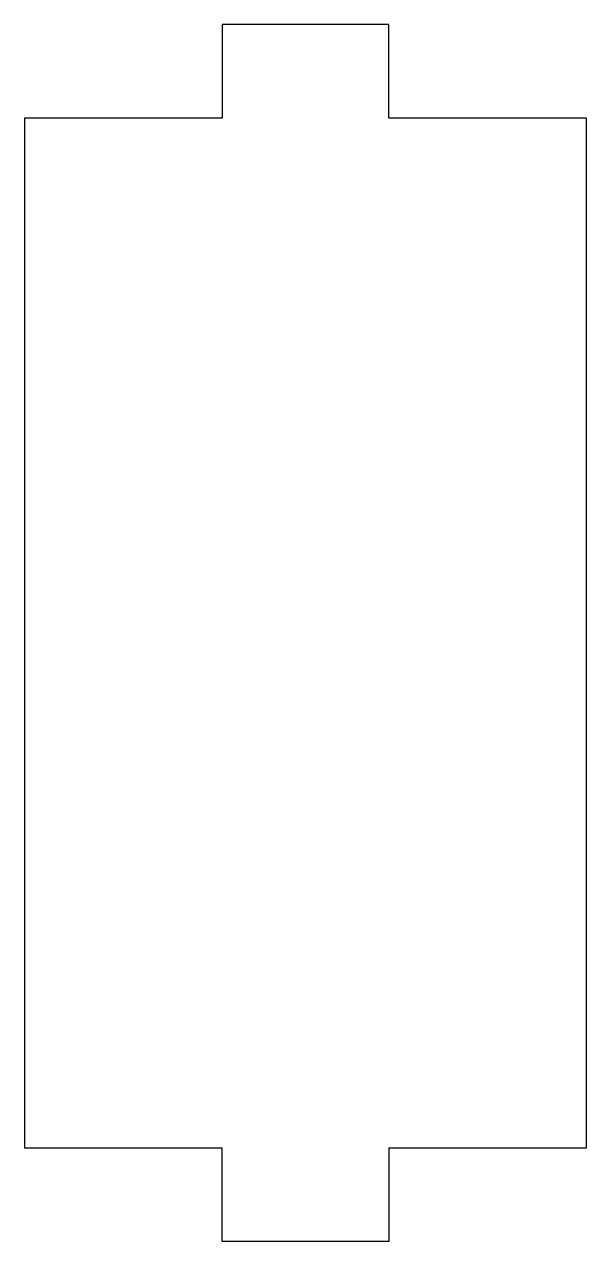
# Model space of a CAD drawing. Extents: x -12 to 12, y -48 to 4.
import ezdxf

# ---------------------------------------------------------------- set-up
doc = ezdxf.new("R2010")
doc.units = 0
doc.layers.get('0').update_dxf_attribs({"linetype": 'continuous'})

# ---------------------------------------------------------------- blocks, each defined once
blk = doc.blocks.new('BODY004')
at = {"color": 0}
for p, q in [((3.55, 3.9675), (-3.55, 3.9675)), ((-3.55, 3.9675), (-3.55, -0.0325)), ((3.55, -0.0325), (3.55, 3.9675)), ((-3.55, -0.0325), (-12, -0.0325)), ((-12, -0.0325), (-12, -43.9675)), ((12, -0.0325), (3.55, -0.0325)), ((12, -43.9675), (12, -0.0325)), ((-12, -43.9675), (-3.55, -43.9675)), ((-3.55, -47.9675), (-3.55, -43.9675)), ((3.55, -43.9675), (12, -43.9675)), ((3.55, -43.9675), (3.55, -47.9675)), ((3.55, -47.9675), (-3.55, -47.9675))]:
    blk.add_line(p, q, dxfattribs=at)

msp = doc.modelspace()

# ---------------------------------------------------------------- block references
at = {"color": 0}
msp.add_blockref('BODY004', (0, 0), dxfattribs=at)

doc.saveas('drawing.dxf')
